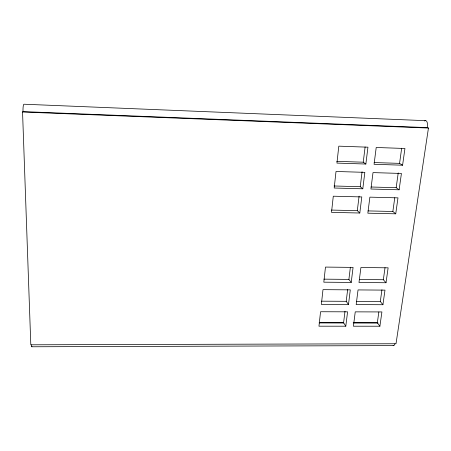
<?xml version="1.0" encoding="UTF-8"?>
<svg xmlns="http://www.w3.org/2000/svg" width="451" height="451" viewBox="0 0 451 451"><rect width="100%" height="100%" fill="white"/><g stroke="black" fill="none" stroke-linecap="round" stroke-linejoin="round"><path stroke-width="0.68" d="M345.799 326.208L347.58 311.827L320.554 311.737L318.964 326.197L345.799 326.208L343.589 322.764L345.004 311.229M348.476 304.56L350.297 289.858L322.989 289.655L321.36 304.431L348.476 304.56L346.216 301.313L347.659 289.525M351.216 282.427L353.077 267.404L325.475 267.077L323.812 282.185L351.216 282.427L348.899 279.394L350.393 267.217M359.802 213.013L331.508 212.376L333.289 196.202L361.792 196.935L359.802 213.013L357.31 210.662L359.092 196.134M362.801 188.8L334.191 188.022L336.012 171.476L364.836 172.35L362.801 188.8L360.248 186.708L362.068 171.786M365.862 164.029L336.936 163.099L338.802 146.158L367.948 147.189L365.862 164.029L363.247 162.197L365.113 146.93M379.894 326.225L381.912 311.94L355.247 311.855L353.415 326.214L379.894 326.225L377.34 322.803L378.84 312.019M382.927 304.724L384.985 290.123L358.043 289.92L356.172 304.594L382.927 304.724L380.306 301.493L381.941 289.784M386.022 282.743L358.99 282.501L360.907 267.499L388.125 267.821L386.022 282.743L383.344 279.721L385.03 267.629M395.736 213.819L367.836 213.193L369.882 197.143L397.985 197.859L395.736 213.819L392.855 211.48L394.772 197.747M399.124 189.792L370.914 189.025L373.011 172.598L401.424 173.466L399.124 189.792L396.17 187.701L398.233 172.891M402.591 165.207L374.071 164.288L376.213 147.477L404.942 148.497L402.591 165.207L399.563 163.375L401.672 148.221M23.007 111.606L427.43 127.616L428.45 128.05L396.012 343.747L30.803 344.806L22.55 112.006L23.007 111.606A6.494 1.065 89.3 0 1 24.117 104.226L425.327 120.659M31.784 346.774L393.627 345.596M319.133 322.736L343.589 322.764M353.201 322.775L377.34 322.803M319.381 322.865L343.82 322.893M353.595 322.905L378.034 322.933M321.45 301.178L346.216 301.313M356.617 301.369L380.306 301.493M323.874 279.152L348.899 279.394M359.408 279.49L383.344 279.721M331.423 210.07L357.31 210.662M368.016 210.91L392.855 211.48M334.022 185.981L360.248 186.708M371.06 187.007L396.17 187.701M336.734 161.34L363.247 162.197M374.11 162.552L399.563 163.375M22.55 112.006L428.45 128.05M424.673 121.026A6.021 2.435 -84.4 0 1 427.024 121.979A6.021 2.435 -84.4 0 1 427.43 127.616M394.946 343.837A5.418 1.99 87.4 0 1 393.109 345.466M32.01 346.633A5.801 0.857 -87.6 0 1 31.266 344.897"/></g></svg>
